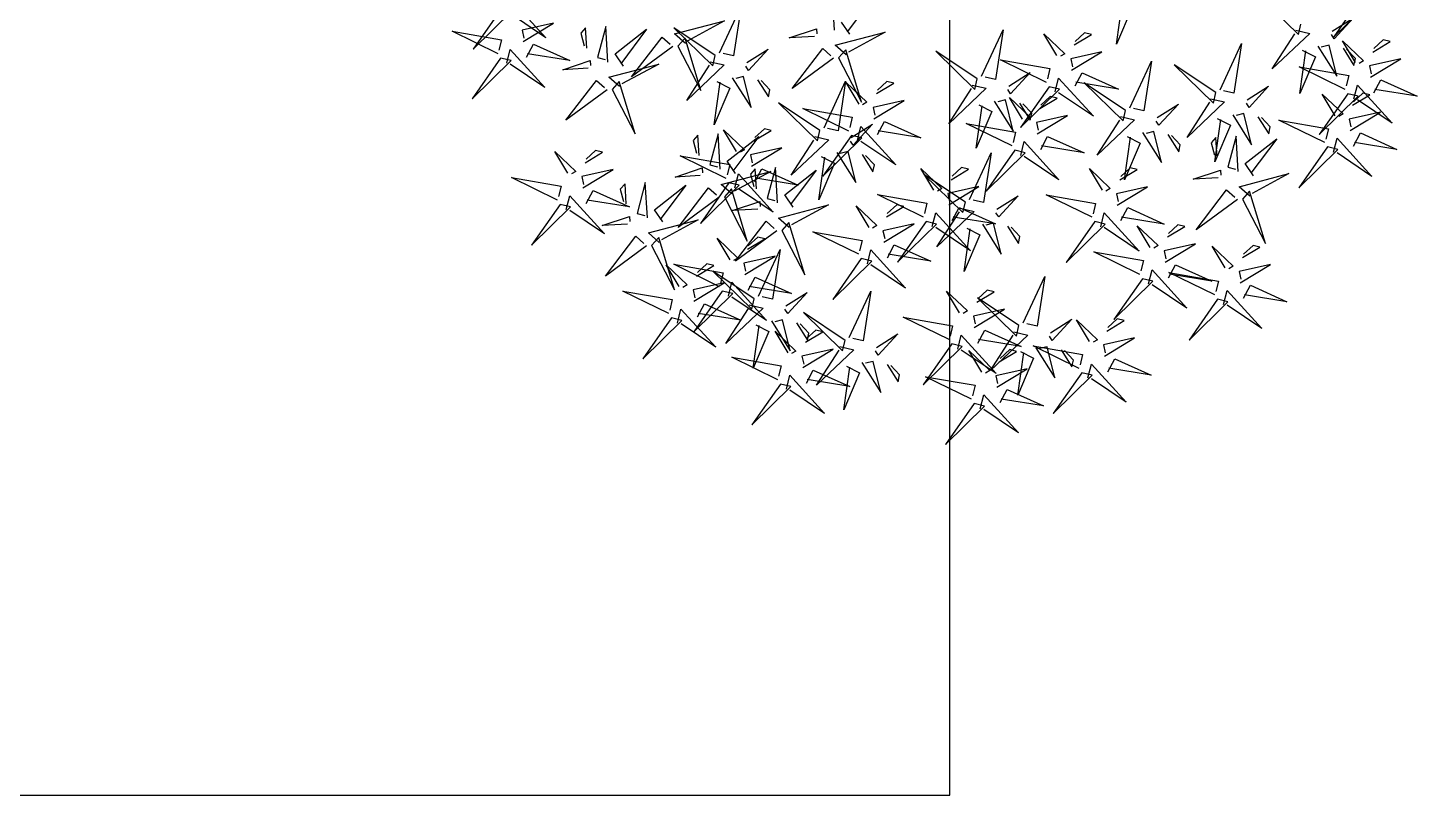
# Model space of a CAD drawing. Extents: x 741 to 1339, y 725 to 848.
# Drawn here: x 1122.841 to 1123.425, y 788.002 to 788.325 of the extents above; entities that cross this region are included whole.
import ezdxf

# ---------------------------------------------------------------- set-up
doc = ezdxf.new("R2010")
doc.units = 0
doc.header["$MEASUREMENT"] = 0
for name, color, linetype in [('Lay Out', 31, 'CONTINUOUS'), ('luzpb', 86, 'CONTINUOUS'), ('PAREDES', 7, 'CONTINUOUS'), ('sobrapb', 88, 'CONTINUOUS')]:
    doc.layers.add(name, color=color, linetype=linetype)

# ---------------------------------------------------------------- blocks, each defined once
blk = doc.blocks.new('bolinha')
at = {"layer": 'luzpb'}
for p, q in [((0.98, 199.86), (-5.8, 221.48)), ((-5.8, 221.48), (-2.84, 196.83)), ((-70.77, 191.28), (-77.55, 212.9)), ((-77.55, 212.9), (-74.59, 188.24)), ((3.27, 199.59), (24.13, 209.91)), ((24.13, 209.91), (7.31, 194.49)), ((-37.9, 180.23), (-37.37, 203.5)), ((-37.37, 203.5), (-31.5, 181.45)), ((70.22, 180.68), (63.43, 202.31)), ((63.43, 202.31), (66.4, 177.65)), ((-68.48, 191.01), (-47.62, 201.33)), ((-47.62, 201.33), (-64.43, 185.91)), ((-21.91, 192.09), (-3.85, 198.1)), ((-2.84, 196.83), (0.98, 199.86)), ((-2.58, 199.11), (1.47, 194.01)), ((7.31, 194.49), (4.28, 198.32)), ((-74.59, 188.24), (-70.77, 191.28)), ((-74.32, 190.53), (-70.28, 185.43)), ((-64.43, 185.91), (-67.47, 189.74)), ((-24.8, 181.08), (-18.33, 190.59)), ((-18.33, 190.59), (-22.6, 178.19)), ((1.47, 194.01), (-21.91, 192.09)), ((-5.91, 190.24), (-3.14, 184.13)), ((72.5, 180.42), (93.36, 190.74)), ((93.36, 190.74), (76.55, 175.32)), ((-93.65, 183.5), (-75.6, 189.52)), ((-70.28, 185.43), (-93.65, 183.5)), ((-75.23, 165.54), (-82.01, 187.17)), ((-82.01, 187.17), (-79.05, 162.51)), ((-19.17, 175.56), (-4.9, 188.96)), ((-3.14, 184.13), (-19.17, 175.56)), ((0.68, 187.16), (-1.15, 171.16)), ((-1.15, 171.16), (4.99, 184.34)), ((4.99, 184.34), (1.7, 185.88)), ((8.55, 185.09), (8.81, 187.37)), ((21.51, 187.06), (8.55, 185.09)), ((10.09, 188.38), (21.51, 187.06)), ((87.85, 166.45), (81.06, 188.08)), ((81.06, 188.08), (84.03, 163.42)), ((-122.56, 170.18), (-101.7, 180.5)), ((-101.7, 180.5), (-118.51, 165.08)), ((-92.74, 155.52), (-95.14, 178.85)), ((-95.14, 178.85), (-88.76, 160.92)), ((-90.91, 166.98), (-76.64, 180.38)), ((-77.66, 181.65), (-74.88, 175.54)), ((-71.06, 178.57), (-72.9, 162.58)), ((-66.75, 175.76), (-70.05, 177.3)), ((-63.2, 176.5), (-62.93, 178.79)), ((-50.24, 178.48), (-63.2, 176.5)), ((-61.66, 179.8), (-50.24, 178.48)), ((-39.19, 178.33), (-61.5, 182.35)), ((-61.5, 182.35), (-38.28, 173.54)), ((-38.28, 173.54), (-39.19, 178.33)), ((-31.5, 181.45), (-36.3, 180.54)), ((-22.6, 178.19), (-24.5, 179.48)), ((9.04, 179.24), (7.99, 170.1)), ((10.54, 172.12), (10.05, 177.97)), ((47.33, 172.91), (65.39, 178.93)), ((66.4, 177.65), (70.22, 180.68)), ((66.66, 179.94), (70.71, 174.84)), ((76.55, 175.32), (73.51, 179.14)), ((-102.72, 159.92), (-111.61, 175.77)), ((-111.61, 175.77), (-97.92, 161.78)), ((-74.88, 175.54), (-90.91, 166.98)), ((-72.94, 165.28), (-52.08, 175.6)), ((-72.9, 162.58), (-66.75, 175.76)), ((-52.08, 175.6), (-68.89, 160.18)), ((-62.71, 170.66), (-63.76, 161.52)), ((-33.79, 176.05), (-42.92, 154.45)), ((-42.92, 154.45), (-39.88, 173.24)), ((-40.18, 174.83), (-33.79, 176.05)), ((-28.08, 172.18), (-14.76, 163.14)), ((-23.59, 174.69), (-26.48, 172.48)), ((-14.76, 163.14), (-23.59, 174.69)), ((-17.19, 175.91), (-9.58, 170.74)), ((-10.19, 173.94), (-15.59, 176.21)), ((-9.58, 170.74), (-10.19, 173.94)), ((7.99, 170.1), (10.54, 172.12)), ((29.16, 151.17), (29.7, 174.44)), ((29.7, 174.44), (35.56, 152.39)), ((70.71, 174.84), (47.33, 172.91)), ((63.33, 171.06), (66.1, 164.95)), ((-118.51, 165.08), (-121.55, 168.9)), ((-79.05, 162.51), (-75.23, 165.54)), ((-78.78, 164.79), (-74.74, 159.69)), ((-61.21, 163.54), (-61.7, 169.38)), ((-33.86, 167.77), (-27.16, 167.39)), ((-27.01, 149.21), (-32.27, 168.07)), ((-27.16, 167.39), (-27.01, 149.21)), ((50.07, 156.39), (64.34, 169.79)), ((66.1, 164.95), (50.07, 156.39)), ((64.96, 158.68), (83.01, 164.69)), ((69.92, 167.98), (68.09, 151.98)), ((68.09, 151.98), (74.23, 165.17)), ((74.23, 165.17), (70.93, 166.71)), ((-144.99, 146.15), (-130.73, 159.55)), ((-131.74, 160.82), (-128.96, 154.71)), ((-115.74, 158.97), (-104.32, 157.65)), ((-96.67, 162.82), (-102.72, 159.92)), ((-98.11, 157.77), (-80.06, 163.78)), ((-74.74, 159.69), (-98.11, 157.77)), ((-87.72, 159.67), (-92.74, 155.52)), ((-65.42, 163.35), (-90.01, 159.88)), ((-90.01, 159.88), (-86.9, 156.13)), ((-86.9, 156.13), (-65.42, 163.35)), ((-68.89, 160.18), (-71.93, 164)), ((-63.76, 161.52), (-61.21, 163.54)), ((-40.63, 140.57), (-40.1, 163.83)), ((-40.1, 163.83), (-34.24, 141.79)), ((42.26, 152.01), (48.73, 161.52)), ((48.73, 161.52), (44.47, 149.12)), ((88.33, 160.6), (64.96, 158.68)), ((-128.96, 154.71), (-144.99, 146.15)), ((-132.9, 134.43), (-135.31, 157.76)), ((-135.31, 157.76), (-128.92, 139.83)), ((-125.14, 157.74), (-126.98, 141.75)), ((-126.98, 141.75), (-120.84, 154.93)), ((-120.84, 154.93), (-124.13, 156.47)), ((-117.28, 155.67), (-117.02, 157.96)), ((-104.32, 157.65), (-117.28, 155.67)), ((-99.61, 156.16), (-115.64, 157.67)), ((-115.64, 157.67), (-102.34, 151.8)), ((-102.34, 151.8), (-100.86, 155.13)), ((-95.37, 141.24), (-81.11, 154.64)), ((-92.14, 149.69), (-88.38, 152.8)), ((-87.12, 153.84), (-76.38, 133.19)), ((-82.12, 155.92), (-79.34, 149.81)), ((-75.52, 152.84), (-77.36, 136.84)), ((-68.69, 129.18), (-68.15, 152.45)), ((-68.15, 152.45), (-62.29, 130.4)), ((-67.66, 150.77), (-67.39, 153.06)), ((-54.7, 152.74), (-67.66, 150.77)), ((-66.12, 154.07), (-54.7, 152.74)), ((-38.06, 133.07), (-44.84, 154.69)), ((-44.84, 154.69), (-41.88, 130.03)), ((27.87, 149.27), (5.56, 153.29)), ((5.56, 153.29), (28.78, 144.48)), ((35.56, 152.39), (30.76, 151.48)), ((-116.79, 149.83), (-117.84, 140.69)), ((-107.35, 147.65), (-116.51, 148.51)), ((-116.51, 148.51), (-114.44, 146)), ((-115.29, 142.71), (-115.78, 148.55)), ((-114.44, 146), (-108.61, 146.61)), ((-99.28, 135.34), (-101.52, 148.26)), ((-101.52, 148.26), (-99.23, 148.04)), ((-98.19, 146.79), (-99.28, 135.34)), ((-79.34, 149.81), (-95.37, 141.24)), ((-76.38, 133.19), (-92.14, 149.69)), ((-77.36, 136.84), (-71.22, 150.02)), ((-71.22, 150.02), (-74.51, 151.56)), ((-27.54, 141.41), (-21.07, 150.92)), ((-21.07, 150.92), (-25.33, 138.52)), ((33.27, 146.99), (24.14, 125.39)), ((26.88, 145.77), (33.27, 146.99)), ((28.78, 144.48), (27.87, 149.27)), ((43.48, 145.63), (40.58, 143.42)), ((44.47, 149.12), (42.56, 150.42)), ((52.31, 134.07), (43.48, 145.63)), ((49.87, 146.85), (57.48, 141.68)), ((56.88, 144.87), (51.47, 147.15)), ((-117.84, 140.69), (-115.29, 142.71)), ((-67.17, 144.92), (-68.22, 135.78)), ((-65.67, 137.8), (-66.16, 143.65)), ((-41.93, 138.66), (-64.23, 142.68)), ((-64.23, 142.68), (-41.01, 133.87)), ((-55.59, 130.02), (-49.12, 139.53)), ((-49.12, 139.53), (-53.38, 127.13)), ((-34.24, 141.79), (-39.03, 140.87)), ((-35.77, 132.8), (-14.91, 143.12)), ((-14.91, 143.12), (-31.72, 127.7)), ((-25.33, 138.52), (-27.23, 139.81)), ((24.14, 125.39), (27.18, 144.17)), ((38.98, 143.11), (52.31, 134.07)), ((57.48, 141.68), (56.88, 144.87)), ((-139.77, 135.07), (-155.81, 136.58)), ((-155.81, 136.58), (-142.5, 130.71)), ((-142.5, 130.71), (-141.03, 134.03)), ((-127.89, 138.58), (-132.9, 134.43)), ((-127.29, 132.74), (-116.54, 112.1)), ((-68.22, 135.78), (-65.67, 137.8)), ((-36.52, 136.38), (-45.66, 114.78)), ((-45.66, 114.78), (-42.61, 133.57)), ((-42.92, 135.17), (-36.52, 136.38)), ((-41.01, 133.87), (-41.93, 138.66)), ((-41.88, 130.03), (-38.06, 133.07)), ((-26.32, 135.02), (-29.21, 132.81)), ((-17.49, 123.47), (-26.32, 135.02)), ((-19.93, 136.24), (-12.31, 131.07)), ((-12.92, 134.27), (-18.33, 136.55)), ((-12.31, 131.07), (-12.92, 134.27)), ((26.5, 115.47), (27.04, 138.74)), ((27.04, 138.74), (32.9, 116.69)), ((33.2, 138.7), (39.9, 138.32)), ((40.05, 120.15), (34.8, 139.01)), ((39.9, 138.32), (40.05, 120.15)), ((-139.45, 114.25), (-141.68, 127.16)), ((-141.68, 127.16), (-139.39, 126.95)), ((-132.3, 128.59), (-128.54, 131.71)), ((-116.54, 112.1), (-132.3, 128.59)), ((-102.19, 106.47), (-108.97, 128.09)), ((-108.97, 128.09), (-106.01, 103.43)), ((-69.98, 127.27), (-92.29, 131.29)), ((-92.29, 131.29), (-69.07, 122.48)), ((-69.07, 122.48), (-69.98, 127.27)), ((-62.29, 130.4), (-67.09, 129.48)), ((-60.94, 125.3), (-42.89, 131.31)), ((-37.57, 127.22), (-60.94, 125.3)), ((-53.38, 127.13), (-55.29, 128.42)), ((-41.61, 132.32), (-37.57, 127.22)), ((-36.6, 128.1), (-29.9, 127.72)), ((-29.75, 109.54), (-35, 128.4)), ((-31.72, 127.7), (-34.76, 131.53)), ((-30.81, 132.51), (-17.49, 123.47)), ((-29.9, 127.72), (-29.75, 109.54)), ((-138.36, 125.7), (-139.45, 114.25)), ((-64.57, 125), (-73.71, 103.39)), ((-73.71, 103.39), (-70.66, 122.18)), ((-70.97, 123.78), (-64.57, 125)), ((-58.86, 121.12), (-45.54, 112.08)), ((-58.2, 108.77), (-43.93, 122.17)), ((-54.37, 123.63), (-57.27, 121.42)), ((-45.54, 112.08), (-54.37, 123.63)), ((-47.98, 124.85), (-40.36, 119.68)), ((-40.97, 122.88), (-46.38, 125.16)), ((-44.95, 123.44), (-42.17, 117.33)), ((-40.36, 119.68), (-40.97, 122.88)), ((-38.35, 120.36), (-40.18, 104.37)), ((-30.49, 118.3), (-30.22, 120.58)), ((-17.53, 120.27), (-30.49, 118.3)), ((-28.95, 121.59), (-17.53, 120.27)), ((-4.3, 106.44), (-13.19, 122.29)), ((-13.19, 122.29), (0.5, 108.3)), ((5.68, 102.03), (3.28, 125.36)), ((3.28, 125.36), (9.66, 107.44)), ((-99.9, 106.2), (-79.04, 116.52)), ((-79.04, 116.52), (-95.85, 101.1)), ((-64.65, 116.71), (-57.95, 116.33)), ((-57.8, 98.16), (-63.05, 117.01)), ((-42.17, 117.33), (-58.2, 108.77)), ((-57.95, 116.33), (-57.8, 98.16)), ((-40.18, 104.37), (-34.04, 117.55)), ((-34.04, 117.55), (-37.34, 119.09)), ((25.21, 113.57), (2.9, 117.59)), ((2.9, 117.59), (26.12, 108.78)), ((32.9, 116.69), (28.1, 115.78)), ((-155.75, 97.32), (-134.88, 107.64)), ((-134.88, 107.64), (-151.7, 92.22)), ((-50.31, 85.21), (-52.71, 108.54)), ((-52.71, 108.54), (-46.33, 90.61)), ((-30, 112.45), (-31.04, 103.31)), ((-28.5, 105.33), (-28.99, 111.18)), ((1.75, 109.33), (-4.3, 106.44)), ((33, 109.87), (8.41, 106.4)), ((11.52, 102.64), (33, 109.87)), ((30.62, 111.29), (21.48, 89.69)), ((21.48, 89.69), (24.53, 108.48)), ((24.22, 110.07), (30.62, 111.29)), ((26.12, 108.78), (25.21, 113.57)), ((-125.07, 98.69), (-107.02, 104.71)), ((-106.01, 103.43), (-102.19, 106.47)), ((-105.74, 105.72), (-101.7, 100.62)), ((-95.85, 101.1), (-98.89, 104.93)), ((-60.29, 89.61), (-69.18, 105.47)), ((-69.18, 105.47), (-55.49, 91.47)), ((-31.04, 103.31), (-28.5, 105.33)), ((-1.19, 102.68), (-17.22, 104.18)), ((-17.22, 104.18), (-3.92, 98.31)), ((-3.92, 98.31), (-2.44, 101.64)), ((10.7, 106.18), (5.68, 102.03)), ((8.41, 106.4), (11.52, 102.64)), ((-151.7, 92.22), (-154.73, 96.04)), ((-101.7, 100.62), (-125.07, 98.69)), ((-122.33, 82.17), (-108.06, 95.57)), ((-109.08, 96.84), (-106.3, 90.73)), ((-93.08, 94.99), (-81.66, 93.67)), ((-55.04, 75.79), (-61.82, 97.42)), ((-61.82, 97.42), (-58.86, 72.76)), ((-8.93, 94.16), (-18.09, 95.02)), ((-18.09, 95.02), (-16.02, 92.52)), ((6.28, 96.2), (10.04, 99.31)), ((22.04, 79.7), (6.28, 96.2)), ((11.3, 100.35), (22.04, 79.7)), ((-106.3, 90.73), (-122.33, 82.17)), ((-102.48, 93.76), (-104.32, 77.77)), ((-104.32, 77.77), (-98.17, 90.95)), ((-98.17, 90.95), (-101.47, 92.49)), ((-94.62, 91.7), (-94.35, 93.98)), ((-81.66, 93.67), (-94.62, 91.7)), ((-54.24, 92.51), (-60.29, 89.61)), ((-45.3, 89.36), (-50.31, 85.21)), ((-22.99, 93.04), (-47.59, 89.58)), ((-47.59, 89.58), (-44.48, 85.82)), ((-44.48, 85.82), (-22.99, 93.04)), ((-16.02, 92.52), (-10.19, 93.13)), ((-0.86, 81.85), (-3.1, 94.77)), ((-3.1, 94.77), (-0.81, 94.56)), ((0.23, 93.3), (-0.86, 81.85)), ((-150.46, 82.81), (-150.2, 85.1)), ((-137.5, 84.79), (-150.46, 82.81)), ((-148.93, 86.11), (-137.5, 84.79)), ((-94.13, 85.85), (-95.18, 76.71)), ((-92.63, 78.73), (-93.12, 84.57)), ((-57.18, 85.86), (-73.21, 87.36)), ((-73.21, 87.36), (-59.91, 81.49)), ((-59.91, 81.49), (-58.44, 84.82)), ((-52.75, 75.53), (-31.89, 85.85)), ((-49.71, 79.38), (-45.95, 82.49)), ((-31.89, 85.85), (-48.71, 70.43)), ((-44.7, 83.53), (-33.95, 62.88)), ((-22.25, 60.78), (-21.71, 84.05)), ((-21.71, 84.05), (-15.85, 62)), ((-95.18, 76.71), (-92.63, 78.73)), ((-64.92, 77.34), (-74.09, 78.2)), ((-74.09, 78.2), (-72.01, 75.7)), ((-72.01, 75.7), (-66.18, 76.3)), ((-56.85, 65.03), (-59.09, 77.95)), ((-59.09, 77.95), (-56.8, 77.73)), ((-55.76, 76.48), (-56.85, 65.03)), ((-33.95, 62.88), (-49.71, 79.38)), ((-126.52, 57.1), (-135.41, 72.95)), ((-135.41, 72.95), (-121.72, 58.95)), ((-77.92, 68.02), (-59.87, 74.03)), ((-54.55, 69.94), (-77.92, 68.02)), ((-58.86, 72.76), (-55.04, 75.79)), ((-58.6, 75.04), (-54.55, 69.94)), ((-48.71, 70.43), (-51.74, 74.25)), ((-9.15, 61.62), (-2.68, 71.13)), ((-2.68, 71.13), (-6.94, 58.73)), ((-47.47, 61.02), (-47.21, 63.31)), ((-45.93, 64.32), (-34.51, 62.99)), ((-120.47, 59.99), (-126.52, 57.1)), ((-34.51, 62.99), (-47.47, 61.02)), ((-23.54, 58.88), (-45.85, 62.9)), ((-45.85, 62.9), (-22.63, 54.09)), ((-22.63, 54.09), (-23.54, 58.88)), ((-15.85, 62), (-20.65, 61.08)), ((-6.94, 58.73), (-8.85, 60.02)), ((-123.41, 53.34), (-139.44, 54.84)), ((-139.44, 54.84), (-126.14, 48.97)), ((-126.14, 48.97), (-124.67, 52.3)), ((-46.98, 55.17), (-48.03, 46.03)), ((-45.48, 48.05), (-45.97, 53.9)), ((-18.14, 56.6), (-27.27, 35)), ((-27.27, 35), (-24.23, 53.78)), ((-24.53, 55.38), (-18.14, 56.6)), ((-12.43, 52.72), (0.9, 43.68)), ((-131.16, 44.82), (-140.32, 45.68)), ((-140.32, 45.68), (-138.24, 43.18)), ((-123.08, 32.51), (-125.32, 45.43)), ((-125.32, 45.43), (-123.03, 45.22)), ((-48.03, 46.03), (-45.48, 48.05)), ((-18.21, 48.31), (-11.51, 47.93)), ((-11.36, 29.76), (-16.61, 48.61)), ((-138.24, 43.18), (-132.41, 43.79)), ((-121.99, 43.96), (-123.08, 32.51)), ((-105.78, 21.13), (-112.56, 42.76)), ((-112.56, 42.76), (-109.6, 18.1)), ((-85.49, 18.59), (-94.38, 34.44)), ((-94.38, 34.44), (-80.69, 20.45)), ((-75.51, 14.19), (-77.91, 37.52)), ((-77.91, 37.52), (-71.53, 19.59)), ((-103.49, 20.87), (-82.63, 31.19)), ((-82.63, 31.19), (-99.45, 15.77)), ((-128.66, 13.36), (-110.61, 19.38)), ((-109.6, 18.1), (-105.78, 21.13)), ((-109.34, 20.39), (-105.29, 15.29)), ((-99.45, 15.77), (-102.48, 19.59)), ((-79.43, 21.49), (-85.49, 18.59)), ((-48.19, 22.02), (-72.78, 18.55)), ((-69.67, 14.79), (-48.19, 22.02)), ((-105.29, 15.29), (-128.66, 13.36)), ((-92.42, -8.91), (-99.21, 12.72)), ((-99.21, 12.72), (-96.24, -11.94)), ((-82.38, 14.83), (-98.41, 16.34)), ((-98.41, 16.34), (-85.1, 10.47)), ((-85.1, 10.47), (-83.63, 13.79)), ((-70.49, 18.34), (-75.51, 14.19)), ((-72.78, 18.55), (-69.67, 14.79)), ((-106.07, 8.43), (-107.91, -7.57)), ((-101.77, 5.62), (-105.06, 7.16)), ((-90.12, 6.32), (-99.28, 7.18)), ((-99.28, 7.18), (-97.21, 4.67)), ((-98.21, 6.36), (-97.95, 8.65)), ((-85.25, 8.34), (-98.21, 6.36)), ((-96.67, 9.66), (-85.25, 8.34)), ((-107.91, -7.57), (-101.77, 5.62)), ((-97.72, 0.52), (-98.77, -8.62)), ((-97.21, 4.67), (-91.37, 5.28)), ((-90.14, -9.17), (-69.27, 1.15)), ((-69.27, 1.15), (-86.09, -14.27)), ((-96.22, -6.6), (-96.71, -0.76)), ((-115.31, -16.68), (-97.25, -10.66)), ((-98.77, -8.62), (-96.22, -6.6)), ((-96.24, -11.94), (-92.42, -8.91)), ((-95.98, -9.65), (-91.93, -14.75)), ((-86.09, -14.27), (-89.13, -10.45)), ((-91.93, -14.75), (-115.31, -16.68)), ((-99.31, -18.53), (-96.54, -24.64)), ((-100.73, -22.67), (-125.32, -26.14)), ((-122.21, -29.9), (-100.73, -22.67)), ((-112.57, -33.2), (-98.3, -19.8)), ((-96.54, -24.64), (-112.57, -33.2)), ((-92.72, -21.61), (-94.55, -37.61)), ((-94.55, -37.61), (-88.41, -24.42)), ((-88.41, -24.42), (-91.71, -22.88)), ((-84.85, -23.68), (-84.59, -21.39)), ((-71.89, -21.7), (-84.85, -23.68)), ((-83.32, -20.38), (-71.89, -21.7)), ((-125.32, -26.14), (-122.21, -29.9)), ((-84.36, -29.52), (-85.41, -38.66)), ((-82.86, -36.64), (-83.35, -30.8)), ((-85.41, -38.66), (-82.86, -36.64)), ((-86.98, -60.82), (-95.87, -44.97)), ((-95.87, -44.97), (-82.18, -58.96))]:
    blk.add_line(p, q, dxfattribs=at)
at = {"layer": 'sobrapb'}
for p, q in [((-124.85, 170.44), (-131.63, 192.07)), ((-131.63, 192.07), (-128.67, 167.41)), ((-147.73, 162.67), (-129.68, 168.69)), ((-124.36, 164.6), (-147.73, 162.67)), ((-128.67, 167.41), (-124.85, 170.44)), ((-128.4, 169.7), (-124.36, 164.6)), ((-142.88, 138.83), (-151.77, 154.68)), ((-151.77, 154.68), (-138.09, 140.69)), ((-136.83, 141.73), (-142.88, 138.83)), ((-105.59, 142.26), (-130.18, 138.79)), ((-127.07, 135.03), (-105.59, 142.26)), ((-130.18, 138.79), (-127.07, 135.03)), ((-185.71, 106.05), (-192.49, 127.67)), ((-192.49, 127.67), (-189.53, 103.02)), ((-147.52, 126.56), (-156.68, 127.42)), ((-156.68, 127.42), (-154.61, 124.91)), ((-154.61, 124.91), (-148.77, 125.52)), ((-183.43, 105.78), (-162.56, 116.1)), ((-162.56, 116.1), (-179.38, 100.68)), ((-158.03, 97.58), (-164.82, 119.21)), ((-164.82, 119.21), (-161.85, 94.55)), ((-208.6, 98.28), (-190.54, 104.29)), ((-189.53, 103.02), (-185.71, 106.05)), ((-189.27, 105.3), (-185.22, 100.2)), ((-179.38, 100.68), (-182.41, 104.51)), ((-185.22, 100.2), (-208.6, 98.28)), ((-205.86, 81.75), (-191.59, 95.15)), ((-192.6, 96.43), (-189.83, 90.32)), ((-180.92, 89.81), (-162.86, 95.83)), ((-161.85, 94.55), (-158.03, 97.58)), ((-161.59, 96.84), (-157.54, 91.74)), ((-189.83, 90.32), (-205.86, 81.75)), ((-186.01, 93.35), (-187.84, 77.35)), ((-187.84, 77.35), (-181.7, 90.53)), ((-181.7, 90.53), (-185, 92.07)), ((-157.54, 91.74), (-180.92, 89.81)), ((-175.92, 67.71), (-178.32, 91.04)), ((-178.32, 91.04), (-171.94, 73.11)), ((-178.14, 91.28), (-177.88, 93.56)), ((-165.18, 93.25), (-178.14, 91.28)), ((-176.61, 94.57), (-165.18, 93.25)), ((-106.8, 72.79), (-113.58, 94.42)), ((-113.58, 94.42), (-110.62, 69.76)), ((-185.89, 72.11), (-194.78, 87.96)), ((-194.78, 87.96), (-181.1, 73.97)), ((-177.65, 85.43), (-178.7, 76.29)), ((-178.18, 73.29), (-163.91, 86.69)), ((-176.15, 78.31), (-176.64, 84.16)), ((-164.92, 87.96), (-162.15, 81.85)), ((-158.33, 84.88), (-160.16, 68.89)), ((-154.02, 82.07), (-157.32, 83.61)), ((-104.51, 72.53), (-83.65, 82.85)), ((-83.65, 82.85), (-100.46, 67.43)), ((-204.5, 58.74), (-211.28, 80.36)), ((-211.28, 80.36), (-208.32, 55.71)), ((-178.7, 76.29), (-176.15, 78.31)), ((-162.15, 81.85), (-178.18, 73.29)), ((-160.16, 68.89), (-154.02, 82.07)), ((-149.97, 76.97), (-151.02, 67.83)), ((-116.54, 52.69), (-118.94, 76.02)), ((-118.94, 76.02), (-112.56, 58.09)), ((-182.79, 68.35), (-198.82, 69.86)), ((-198.82, 69.86), (-185.51, 63.99)), ((-179.84, 75.01), (-185.89, 72.11)), ((-170.9, 71.86), (-175.92, 67.71)), ((-148.6, 75.54), (-173.19, 72.07)), ((-173.19, 72.07), (-170.08, 68.32)), ((-170.08, 68.32), (-148.6, 75.54)), ((-151.02, 67.83), (-148.47, 69.85)), ((-148.47, 69.85), (-148.96, 75.69)), ((-129.68, 65.02), (-111.63, 71.03)), ((-110.62, 69.76), (-106.8, 72.79)), ((-110.35, 72.04), (-106.31, 66.94)), ((-100.46, 67.43), (-103.5, 71.25)), ((-202.21, 58.47), (-181.35, 68.79)), ((-181.35, 68.79), (-198.16, 53.37)), ((-185.51, 63.99), (-184.04, 67.32)), ((-175.32, 61.88), (-171.55, 64.99)), ((-170.3, 66.03), (-159.55, 45.38)), ((-106.31, 66.94), (-129.68, 65.02)), ((-75.19, 51.49), (-60.92, 64.89)), ((-61.93, 66.17), (-59.16, 60.06)), ((-227.38, 50.97), (-209.33, 56.98)), ((-208.32, 55.71), (-204.5, 58.74)), ((-208.05, 57.99), (-204.01, 52.89)), ((-198.16, 53.37), (-201.2, 57.2)), ((-190.53, 59.84), (-199.69, 60.7)), ((-199.69, 60.7), (-197.62, 58.2)), ((-197.62, 58.2), (-191.78, 58.8)), ((-182.46, 47.53), (-184.69, 60.45)), ((-184.69, 60.45), (-182.4, 60.23)), ((-181.37, 58.98), (-182.46, 47.53)), ((-159.55, 45.38), (-175.32, 61.88)), ((-126.94, 48.49), (-112.67, 61.89)), ((-110.91, 57.06), (-126.94, 48.49)), ((-89.22, 60.52), (-113.82, 57.06)), ((-113.82, 57.06), (-110.71, 53.3)), ((-113.69, 63.17), (-110.91, 57.06)), ((-110.71, 53.3), (-89.22, 60.52)), ((-107.09, 60.09), (-108.92, 44.09)), ((-108.92, 44.09), (-102.78, 57.27)), ((-102.78, 57.27), (-106.08, 58.81)), ((-99.23, 58.02), (-98.96, 60.3)), ((-86.27, 59.99), (-99.23, 58.02)), ((-97.69, 61.32), (-86.27, 59.99)), ((-59.16, 60.06), (-75.19, 51.49)), ((-55.34, 63.09), (-57.17, 47.09)), ((-57.17, 47.09), (-51.03, 60.27)), ((-51.03, 60.27), (-54.32, 61.81)), ((-204.01, 52.89), (-227.38, 50.97)), ((-111.53, 56.84), (-116.54, 52.69)), ((-110.93, 51.01), (-100.18, 30.36)), ((-98.74, 52.17), (-99.78, 43.03)), ((-97.24, 45.05), (-97.73, 50.9)), ((-224.64, 34.44), (-210.37, 47.84)), ((-211.39, 49.11), (-208.61, 43)), ((-204.79, 46.03), (-206.62, 30.04)), ((-200.48, 43.22), (-203.78, 44.76)), ((-196.93, 43.97), (-196.66, 46.25)), ((-183.97, 45.94), (-196.93, 43.97)), ((-195.39, 47.26), (-183.97, 45.94)), ((-115.94, 46.86), (-112.18, 49.97)), ((-100.18, 30.36), (-115.94, 46.86)), ((-99.78, 43.03), (-97.24, 45.05)), ((-208.61, 43), (-224.64, 34.44)), ((-206.62, 30.04), (-200.48, 43.22)), ((-196.44, 38.12), (-197.48, 28.98)), ((-194.94, 31), (-195.43, 36.85)), ((-187.5, 10.75), (-194.28, 32.38)), ((-194.28, 32.38), (-191.32, 7.72)), ((-153.67, 12.1), (-160.45, 33.73)), ((-160.45, 33.73), (-157.49, 9.07)), ((-197.48, 28.98), (-194.94, 31)), ((-185.21, 10.49), (-164.35, 20.81)), ((-164.35, 20.81), (-181.17, 5.39)), ((-151.39, 11.84), (-130.52, 22.16)), ((-130.52, 22.16), (-147.34, 6.74)), ((-215.74, -10.56), (-222.52, 11.06)), ((-222.52, 11.06), (-219.56, -13.59)), ((-210.39, 2.98), (-192.33, 9)), ((-191.32, 7.72), (-187.5, 10.75)), ((-191.06, 10.01), (-187.01, 4.91)), ((-181.17, 5.39), (-184.2, 9.21)), ((-176.56, 4.33), (-158.5, 10.35)), ((-157.49, 9.07), (-153.67, 12.1)), ((-157.23, 11.36), (-153.18, 6.26)), ((-147.34, 6.74), (-150.37, 10.56)), ((-125.92, -3.16), (-111.66, 10.24)), ((-112.67, 11.51), (-109.89, 5.4)), ((-82.05, -5.99), (-84.29, 6.93)), ((-84.29, 6.93), (-82, 6.71)), ((-74.91, 8.35), (-71.15, 11.47)), ((-59.15, -8.14), (-74.91, 8.35)), ((-69.89, 12.5), (-59.15, -8.14)), ((-187.01, 4.91), (-210.39, 2.98)), ((-194.39, 1.13), (-191.62, -4.98)), ((-153.18, 6.26), (-176.56, 4.33)), ((-173.82, -12.19), (-159.55, 1.21)), ((-160.56, 2.48), (-157.79, -3.63)), ((-144.57, 0.63), (-133.14, -0.69)), ((-109.89, 5.4), (-125.92, -3.16)), ((-80.96, 5.46), (-82.05, -5.99)), ((-213.45, -10.83), (-192.59, -0.51)), ((-192.59, -0.51), (-209.41, -15.93)), ((-207.65, -13.54), (-193.38, -0.15)), ((-191.62, -4.98), (-207.65, -13.54)), ((-187.8, -1.95), (-189.63, -17.95)), ((-189.63, -17.95), (-183.49, -4.76)), ((-183.49, -4.76), (-186.79, -3.22)), ((-179.93, -4.02), (-179.67, -1.73)), ((-166.97, -2.04), (-179.93, -4.02)), ((-178.4, -0.72), (-166.97, -2.04)), ((-157.79, -3.63), (-173.82, -12.19)), ((-153.97, -0.6), (-155.8, -16.6)), ((-155.8, -16.6), (-149.66, -3.41)), ((-149.66, -3.41), (-152.96, -1.87)), ((-146.1, -2.67), (-145.84, -0.38)), ((-133.14, -0.69), (-146.1, -2.67)), ((-238.62, -18.33), (-220.57, -12.32)), ((-219.56, -13.59), (-215.74, -10.56)), ((-219.3, -11.31), (-215.25, -16.41)), ((-209.41, -15.93), (-212.44, -12.1)), ((-179.44, -9.86), (-180.49, -19)), ((-177.94, -16.98), (-178.43, -11.14)), ((-138.03, -26.1), (-146.92, -10.25)), ((-146.92, -10.25), (-133.23, -24.24)), ((-145.61, -8.51), (-146.66, -17.65)), ((-144.11, -15.63), (-144.6, -9.79)), ((-128.05, -30.5), (-130.45, -7.18)), ((-130.45, -7.18), (-124.07, -25.1)), ((-215.25, -16.41), (-238.62, -18.33)), ((-180.49, -19), (-177.94, -16.98)), ((-146.66, -17.65), (-144.11, -15.63)), ((-235.89, -34.86), (-221.62, -21.46)), ((-222.63, -20.19), (-219.86, -26.3)), ((-216.04, -23.27), (-217.87, -39.26)), ((-211.73, -26.08), (-215.02, -24.54)), ((-208.17, -25.33), (-207.91, -23.05)), ((-195.21, -23.36), (-208.17, -25.33)), ((-206.63, -22.04), (-195.21, -23.36)), ((-185.31, -45.39), (-184.77, -22.12)), ((-184.77, -22.12), (-178.91, -44.17)), ((-131.97, -23.2), (-138.03, -26.1)), ((-219.86, -26.3), (-235.89, -34.86)), ((-217.87, -39.26), (-211.73, -26.08)), ((-207.68, -31.18), (-208.73, -40.32)), ((-134.92, -29.86), (-150.95, -28.35)), ((-150.95, -28.35), (-137.64, -34.22)), ((-137.64, -34.22), (-136.17, -30.9)), ((-123.03, -26.36), (-128.05, -30.5)), ((-206.18, -38.3), (-206.67, -32.45)), ((-172.21, -44.55), (-165.74, -35.04)), ((-165.74, -35.04), (-170.01, -47.44)), ((-142.66, -38.37), (-151.82, -37.51)), ((-151.82, -37.51), (-149.75, -40.02)), ((-134.59, -50.68), (-136.83, -37.77)), ((-136.83, -37.77), (-134.54, -37.98)), ((-127.45, -36.34), (-123.69, -33.22)), ((-111.69, -52.83), (-127.45, -36.34)), ((-122.43, -32.19), (-111.69, -52.83)), ((-186.6, -47.29), (-208.91, -43.27)), ((-208.91, -43.27), (-185.69, -52.08)), ((-208.73, -40.32), (-206.18, -38.3)), ((-178.91, -44.17), (-183.71, -45.09)), ((-149.75, -40.02), (-143.91, -39.41)), ((-133.5, -39.23), (-134.59, -50.68)), ((-181.2, -49.57), (-190.33, -71.17)), ((-187.59, -50.79), (-181.2, -49.57)), ((-185.69, -52.08), (-186.6, -47.29)), ((-170.01, -47.44), (-171.91, -46.14)), ((-156.63, -63.49), (-165.51, -47.64)), ((-165.51, -47.64), (-151.83, -61.63)), ((-164.6, -49.72), (-156.99, -54.88)), ((-157.6, -51.69), (-163, -49.41)), ((-146.65, -67.89), (-149.05, -44.56)), ((-149.05, -44.56), (-142.67, -62.49)), ((-190.33, -71.17), (-187.29, -52.39)), ((-175.49, -53.45), (-162.16, -62.49)), ((-170.99, -50.94), (-173.89, -53.14)), ((-162.16, -62.49), (-170.99, -50.94)), ((-156.99, -54.88), (-157.6, -51.69)), ((-181.27, -57.86), (-174.57, -58.24)), ((-174.42, -76.41), (-179.67, -57.55)), ((-174.57, -58.24), (-174.42, -76.41)), ((-150.57, -60.59), (-156.63, -63.49)), ((-119.33, -60.06), (-143.92, -63.53)), ((-140.81, -67.28), (-119.33, -60.06)), ((-153.52, -67.24), (-169.55, -65.74)), ((-169.55, -65.74), (-156.24, -71.61)), ((-156.24, -71.61), (-154.77, -68.28)), ((-141.63, -63.74), (-146.65, -67.89)), ((-143.92, -63.53), (-140.81, -67.28)), ((-191.43, -92.45), (-198.21, -70.82)), ((-198.21, -70.82), (-195.25, -95.48)), ((-161.26, -75.76), (-170.42, -74.9)), ((-170.42, -74.9), (-168.35, -77.4)), ((-153.19, -88.07), (-155.42, -75.15)), ((-155.42, -75.15), (-153.13, -75.37)), ((-146.05, -73.72), (-142.28, -70.61)), ((-130.29, -90.22), (-146.05, -73.72)), ((-141.03, -69.57), (-130.29, -90.22)), ((-168.35, -77.4), (-162.51, -76.8)), ((-152.1, -76.62), (-153.19, -88.07)), ((-189.14, -92.71), (-168.28, -82.39)), ((-168.28, -82.39), (-185.09, -97.81)), ((-214.31, -100.22), (-196.26, -94.2)), ((-195.25, -95.48), (-191.43, -92.45)), ((-194.98, -93.19), (-190.94, -98.29)), ((-185.09, -97.81), (-188.13, -93.99)), ((-177.92, -114.55), (-184.71, -92.92)), ((-184.71, -92.92), (-181.74, -117.58)), ((-145.59, -117.56), (-147.99, -94.23)), ((-147.99, -94.23), (-141.61, -112.16)), ((-190.94, -98.29), (-214.31, -100.22)), ((-155.57, -113.16), (-164.46, -97.31)), ((-164.46, -97.31), (-150.77, -111.3)), ((-211.57, -116.74), (-197.31, -103.35)), ((-198.32, -102.07), (-195.54, -108.18)), ((-191.72, -105.15), (-193.56, -121.15)), ((-187.42, -107.96), (-190.71, -106.42)), ((-183.86, -107.22), (-183.59, -104.93)), ((-170.9, -105.24), (-183.86, -107.22)), ((-182.32, -103.92), (-170.9, -105.24)), ((-175.64, -114.81), (-154.77, -104.49)), ((-154.77, -104.49), (-171.59, -119.91)), ((-195.54, -108.18), (-211.57, -116.74)), ((-193.56, -121.15), (-187.42, -107.96)), ((-183.37, -113.06), (-184.42, -122.2)), ((-149.52, -110.26), (-155.57, -113.16)), ((-140.57, -113.41), (-145.59, -117.56)), ((-118.27, -109.73), (-142.86, -113.2)), ((-142.86, -113.2), (-139.76, -116.95)), ((-200.81, -122.32), (-182.75, -116.3)), ((-181.87, -120.18), (-182.36, -114.34)), ((-181.74, -117.58), (-177.92, -114.55)), ((-181.48, -115.29), (-177.43, -120.39)), ((-171.59, -119.91), (-174.63, -116.09)), ((-152.46, -116.92), (-168.49, -115.41)), ((-168.49, -115.41), (-155.19, -121.28)), ((-155.19, -121.28), (-153.71, -117.95)), ((-177.43, -120.39), (-200.81, -122.32)), ((-198.07, -138.84), (-183.8, -125.44)), ((-184.81, -124.17), (-182.04, -130.28)), ((-184.42, -122.2), (-181.87, -120.18)), ((-160.2, -125.43), (-169.36, -124.57)), ((-169.36, -124.57), (-167.29, -127.07)), ((-168.82, -126.02), (-157.39, -127.34)), ((-152.13, -137.74), (-154.37, -124.82)), ((-154.37, -124.82), (-152.08, -125.04)), ((-146.71, -146.91), (-153.5, -125.28)), ((-153.5, -125.28), (-150.53, -149.94)), ((-151.04, -126.29), (-152.13, -137.74)), ((-182.04, -130.28), (-198.07, -138.84)), ((-178.22, -127.25), (-180.05, -143.25)), ((-180.05, -143.25), (-173.91, -130.06)), ((-173.91, -130.06), (-177.21, -128.52)), ((-170.35, -129.32), (-170.09, -127.03)), ((-157.39, -127.34), (-170.35, -129.32)), ((-167.29, -127.07), (-161.46, -126.47)), ((-169.86, -135.16), (-170.91, -144.3)), ((-168.36, -142.28), (-168.85, -136.44)), ((-170.91, -144.3), (-168.36, -142.28))]:
    blk.add_line(p, q, dxfattribs=at)
blk = doc.blocks.new('Layout')
at = {"layer": 'Lay Out'}
blk.add_lwpolyline([(1176.08839, 503.24542), (1176.08839, 503.24542), (1176.08839, 503.24542), (1177.49112, 503.24542), (1177.49112, 503.84542), (1176.08839, 503.84542), (1176.08839, 503.24542)], dxfattribs=at)

msp = doc.modelspace()

# ---------------------------------------------------------------- block references
at = {"layer": 'Lay Out', "color": 8, "xscale": 0.0009245182662315113, "yscale": 0.0009245182662315113, "zscale": 0.0009245182662315113, "rotation": 127.6365538240969}
msp.add_blockref('bolinha', (1123.21141, 788.36245), dxfattribs=at)
at = {"layer": 'PAREDES', "color": 7, "lineweight": 0}
msp.add_blockref('Layout', (-54.26272, 284.75654), dxfattribs=at)

doc.saveas('drawing.dxf')
